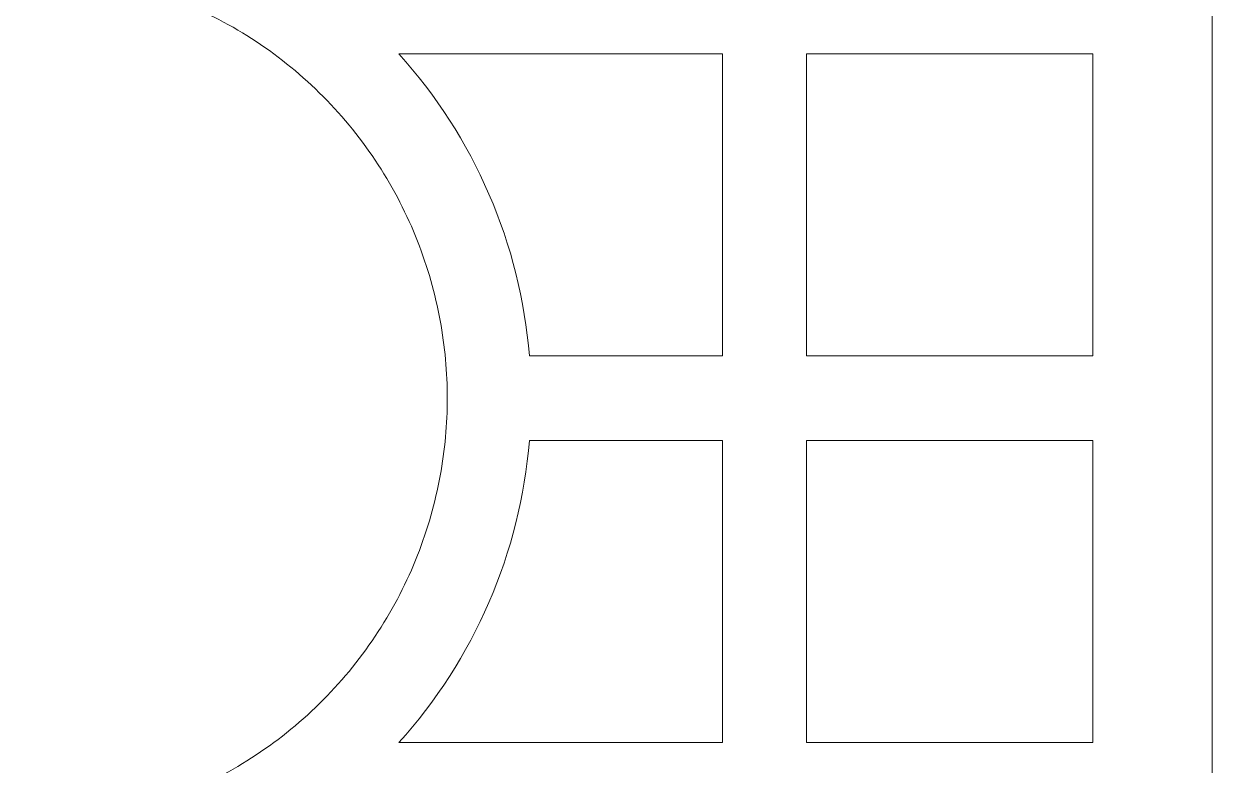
# Model space of a CAD drawing. Header units: centimetres. Extents: x -10 to 9.2, y -12 to 12.7.
# Drawn here: x 4.6 to 9.199, y -5.557 to -2.689 of the extents above; entities that cross this region are included whole.
import ezdxf

# ---------------------------------------------------------------- set-up
doc = ezdxf.new("R2010")
doc.units = ezdxf.units.CM
doc.header["$MEASUREMENT"] = 0
doc.layers.add('layer 1', color=7, linetype='Continuous')

msp = doc.modelspace()

# ---------------------------------------------------------------- linework, layer by layer
at = {"layer": 'layer 1', "color": 242, "lineweight": 9}
for points, knots in [([(9.19904, 12.67695), (9.19904, 4.45748), (9.19904, -3.76202), (9.19904, -11.9815), (9.19904, -11.9815), (6.13291, -11.9815), (3.06675, -11.9815), (0.00061, -11.9815), (0.00061, -11.9815), (0.00061, -3.76202), (0.00061, 4.45748), (0.00061, 12.67695), (0.00061, 12.67695), (3.06675, 12.67695), (6.13291, 12.67695), (9.19904, 12.67695)], [0, 0, 0, 0, 0.2, 0.2, 0.2, 0.2, 0.4, 0.4, 0.4, 0.4, 0.6, 0.6, 0.6, 0.6, 1, 1, 1, 1]), ([(4.59983, -5.78745), (4.69882, -5.78745), (4.79851, -5.77843), (4.89805, -5.75991), (4.89805, -5.75991), (5.00151, -5.74062), (5.10358, -5.71126), (5.20311, -5.67161), (5.20311, -5.67161), (5.41051, -5.58893), (5.59869, -5.46528), (5.75867, -5.3042), (5.75867, -5.3042), (5.83866, -5.22367), (5.90983, -5.13537), (5.97153, -5.04037), (5.97153, -5.04037), (6.03236, -4.94672), (6.08311, -4.8478), (6.1236, -4.74485), (6.1236, -4.74485), (6.163, -4.64467), (6.19217, -4.54194), (6.21133, -4.43773), (6.21133, -4.43773), (6.22972, -4.33755), (6.23868, -4.23718), (6.23868, -4.13752), (6.23868, -4.13752), (6.23868, -4.03786), (6.22972, -3.93747), (6.21133, -3.8373), (6.21133, -3.8373), (6.19217, -3.7331), (6.163, -3.63037), (6.1236, -3.53019), (6.1236, -3.53019), (6.08311, -3.42724), (6.03236, -3.32833), (5.97153, -3.23466), (5.97153, -3.23466), (5.90983, -3.13965), (5.83866, -3.05137), (5.75867, -2.97085), (5.75867, -2.97085), (5.59869, -2.80975), (5.41051, -2.68611), (5.20311, -2.60343), (5.20311, -2.60343), (5.10358, -2.56377), (5.00151, -2.53442), (4.89805, -2.51513), (4.89805, -2.51513), (4.79851, -2.49661), (4.69882, -2.48758), (4.59983, -2.48758), (4.59983, -2.48758), (4.50085, -2.48758), (4.40114, -2.49661), (4.3016, -2.51513), (4.3016, -2.51513), (4.19814, -2.53442), (4.09607, -2.56377), (3.99659, -2.60343), (3.99659, -2.60343), (3.78917, -2.68611), (3.60101, -2.80975), (3.44098, -2.97085), (3.44098, -2.97085), (3.36099, -3.05137), (3.28982, -3.13965), (3.22815, -3.23466), (3.22815, -3.23466), (3.16731, -3.32833), (3.11654, -3.42724), (3.07605, -3.53019), (3.07605, -3.53019), (3.03666, -3.63037), (3.00752, -3.7331), (2.98834, -3.8373), (2.98834, -3.8373), (2.96993, -3.93747), (2.96097, -4.03786), (2.96097, -4.13752), (2.96097, -4.13752), (2.96097, -4.23718), (2.96993, -4.33755), (2.98834, -4.43773), (2.98834, -4.43773), (3.00752, -4.54194), (3.03666, -4.64467), (3.07605, -4.74485), (3.07605, -4.74485), (3.11654, -4.8478), (3.16731, -4.94672), (3.22815, -5.04037), (3.22815, -5.04037), (3.28982, -5.13537), (3.36099, -5.22367), (3.44098, -5.3042), (3.44098, -5.3042), (3.60101, -5.46528), (3.78917, -5.58893), (3.99659, -5.67161), (3.99659, -5.67161), (4.09607, -5.71126), (4.19814, -5.74062), (4.3016, -5.75991), (4.3016, -5.75991), (4.40114, -5.77843), (4.50085, -5.78745), (4.59983, -5.78745)], [0, 0, 0, 0, 0.0344828, 0.0344828, 0.0344828, 0.0344828, 0.0689655, 0.0689655, 0.0689655, 0.0689655, 0.1034483, 0.1034483, 0.1034483, 0.1034483, 0.137931, 0.137931, 0.137931, 0.137931, 0.1724138, 0.1724138, 0.1724138, 0.1724138, 0.2068966, 0.2068966, 0.2068966, 0.2068966, 0.2413793, 0.2413793, 0.2413793, 0.2413793, 0.2758621, 0.2758621, 0.2758621, 0.2758621, 0.3103448, 0.3103448, 0.3103448, 0.3103448, 0.3448276, 0.3448276, 0.3448276, 0.3448276, 0.3793103, 0.3793103, 0.3793103, 0.3793103, 0.4137931, 0.4137931, 0.4137931, 0.4137931, 0.4482759, 0.4482759, 0.4482759, 0.4482759, 0.4827586, 0.4827586, 0.4827586, 0.4827586, 0.5172414, 0.5172414, 0.5172414, 0.5172414, 0.5517241, 0.5517241, 0.5517241, 0.5517241, 0.5862069, 0.5862069, 0.5862069, 0.5862069, 0.6206897, 0.6206897, 0.6206897, 0.6206897, 0.6551724, 0.6551724, 0.6551724, 0.6551724, 0.6896552, 0.6896552, 0.6896552, 0.6896552, 0.7241379, 0.7241379, 0.7241379, 0.7241379, 0.7586207, 0.7586207, 0.7586207, 0.7586207, 0.7931034, 0.7931034, 0.7931034, 0.7931034, 0.8275862, 0.8275862, 0.8275862, 0.8275862, 0.862069, 0.862069, 0.862069, 0.862069, 0.8965517, 0.8965517, 0.8965517, 0.8965517, 0.9310345, 0.9310345, 0.9310345, 0.9310345, 1, 1, 1, 1]), ([(7.30355, -2.80592), (6.88609, -2.80592), (6.46866, -2.80592), (6.05119, -2.80592), (6.05119, -2.80592), (6.19583, -2.96573), (6.31342, -3.14783), (6.40001, -3.34784), (6.40001, -3.34784), (6.48655, -3.54788), (6.53896, -3.75856), (6.55672, -3.97403), (6.55672, -3.97403), (6.80569, -3.97403), (7.05461, -3.97403), (7.30355, -3.97403), (7.30355, -3.97403), (7.30355, -3.58466), (7.30355, -3.19529), (7.30355, -2.80592)], [0, 0, 0, 0, 0.1666667, 0.1666667, 0.1666667, 0.1666667, 0.3333333, 0.3333333, 0.3333333, 0.3333333, 0.5, 0.5, 0.5, 0.5, 0.6666667, 0.6666667, 0.6666667, 0.6666667, 1, 1, 1, 1]), ([(8.73661, -3.97403), (8.73661, -3.58466), (8.73661, -3.19529), (8.73661, -2.80592), (8.73661, -2.80592), (8.36719, -2.80592), (7.99778, -2.80592), (7.62833, -2.80592), (7.62833, -2.80592), (7.62833, -3.19529), (7.62833, -3.58466), (7.62833, -3.97403), (7.62833, -3.97403), (7.99778, -3.97403), (8.36719, -3.97403), (8.73661, -3.97403)], [0, 0, 0, 0, 0.2, 0.2, 0.2, 0.2, 0.4, 0.4, 0.4, 0.4, 0.6, 0.6, 0.6, 0.6, 1, 1, 1, 1]), ([(7.30355, -4.30101), (7.05461, -4.30101), (6.80569, -4.30101), (6.55672, -4.30101), (6.55672, -4.30101), (6.53896, -4.51648), (6.48655, -4.72716), (6.39996, -4.9272), (6.39996, -4.9272), (6.31342, -5.12723), (6.19583, -5.30934), (6.05114, -5.46914), (6.05114, -5.46914), (6.46866, -5.46914), (6.88609, -5.46914), (7.30355, -5.46914), (7.30355, -5.46914), (7.30355, -5.07975), (7.30355, -4.69038), (7.30355, -4.30101)], [0, 0, 0, 0, 0.1666667, 0.1666667, 0.1666667, 0.1666667, 0.3333333, 0.3333333, 0.3333333, 0.3333333, 0.5, 0.5, 0.5, 0.5, 0.6666667, 0.6666667, 0.6666667, 0.6666667, 1, 1, 1, 1]), ([(7.62833, -4.30101), (7.62833, -4.69038), (7.62833, -5.07975), (7.62833, -5.46914), (7.62833, -5.46914), (7.99778, -5.46914), (8.36719, -5.46914), (8.73661, -5.46914), (8.73661, -5.46914), (8.73661, -5.07975), (8.73661, -4.69038), (8.73661, -4.30101), (8.73661, -4.30101), (8.36719, -4.30101), (7.99778, -4.30101), (7.62833, -4.30101)], [0, 0, 0, 0, 0.2, 0.2, 0.2, 0.2, 0.4, 0.4, 0.4, 0.4, 0.6, 0.6, 0.6, 0.6, 1, 1, 1, 1])]:
    msp.add_open_spline(points, degree=3, knots=knots, dxfattribs=at)

doc.saveas('drawing.dxf')
